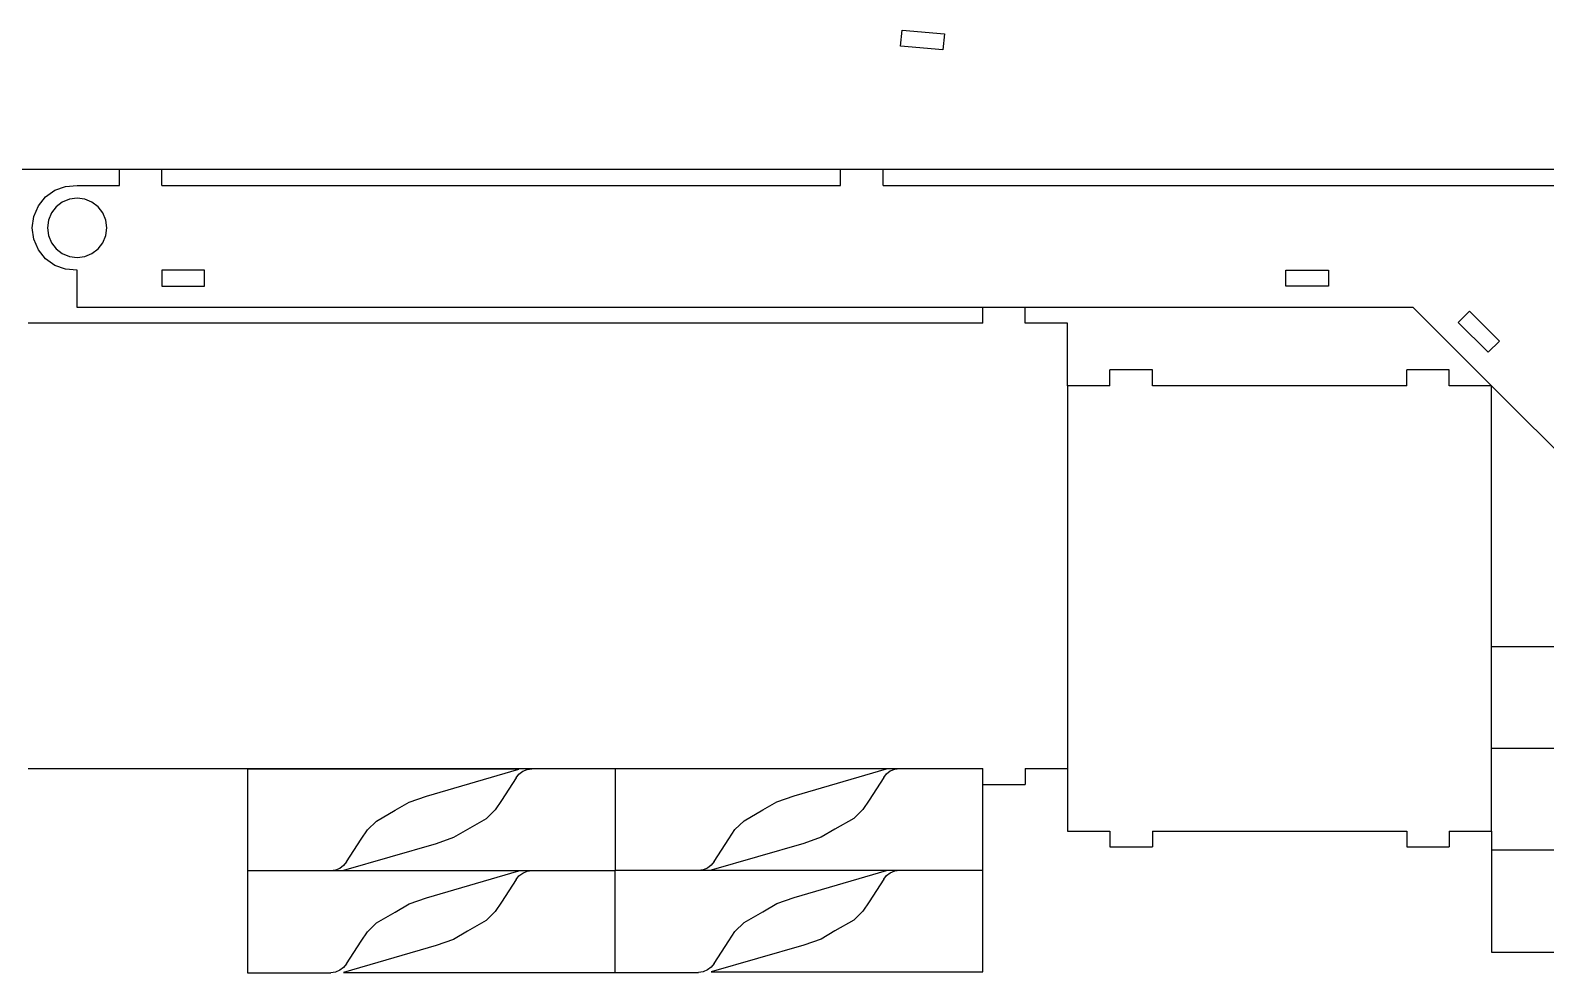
# Model space of a CAD drawing. Header units: inches. Extents: x 1.1 to 44.1, y 0.9 to 23.6.
# Drawn here: x 15.98 to 33.84, y 0.89 to 12 of the extents above; entities that cross this region are included whole.
import ezdxf

# ---------------------------------------------------------------- set-up
doc = ezdxf.new("R2010")
doc.units = ezdxf.units.IN
doc.header["$MEASUREMENT"] = 0
doc.layers.get('0').update_dxf_attribs({"color": 13, "true_color": 0xff5454})

msp = doc.modelspace()

# ---------------------------------------------------------------- linework, layer by layer
at = {"color": 8, "true_color": 0x727272}
for p, q in [((26.238, 11.811, 0.012), (26.254, 11.998, 0.012)), ((26.254, 11.998, 0.012), (26.753, 11.955, 0.012)), ((26.736, 11.767, 0.012), (26.238, 11.811, 0.012)), ((26.753, 11.955, 0.012), (26.736, 11.767, 0.012)), ((17.03, 10.357, 0.012), (14.455, 10.357, 0.012)), ((17.03, 10.169, 0.012), (17.03, 10.357, 0.012)), ((17.53, 10.357, 0.012), (17.03, 10.357, 0.012)), ((17.53, 10.169, 0.012), (17.53, 10.357, 0.012)), ((25.53, 10.357, 0.012), (17.53, 10.357, 0.012)), ((25.53, 10.169, 0.012), (25.53, 10.357, 0.012)), ((26.03, 10.357, 0.012), (25.53, 10.357, 0.012)), ((26.03, 10.169, 0.012), (26.03, 10.357, 0.012)), ((35.751, 10.357, 0.012), (26.03, 10.357, 0.012)), ((16.073, 9.927, 0.011), (16.158, 10.033, 0.011)), ((16.158, 10.033, 0.011), (16.268, 10.112, 0.011)), ((16.268, 10.112, 0.011), (16.395, 10.158, 0.011)), ((16.44, 10.007, 0.011), (16.355, 9.972, 0.011)), ((16.395, 10.158, 0.011), (16.53, 10.169, 0.011)), ((16.53, 10.019, 0.012), (16.44, 10.007, 0.011)), ((16.53, 10.169, 0.011), (17.03, 10.169, 0.012)), ((16.621, 10.007, 0.012), (16.53, 10.019, 0.012)), ((16.705, 9.972, 0.012), (16.621, 10.007, 0.012)), ((17.53, 10.169, 0.012), (25.53, 10.169, 0.012)), ((26.03, 10.169, 0.012), (37.03, 10.169, 0.012)), ((16.02, 9.803, 0.011), (16.073, 9.927, 0.011)), ((16.227, 9.844, 0.011), (16.192, 9.76, 0.011)), ((16.283, 9.916, 0.011), (16.227, 9.844, 0.011)), ((16.355, 9.972, 0.011), (16.283, 9.916, 0.011)), ((16.778, 9.916, 0.012), (16.705, 9.972, 0.012)), ((16.833, 9.844, 0.012), (16.778, 9.916, 0.012)), ((16.868, 9.76, 0.012), (16.833, 9.844, 0.012)), ((16.001, 9.669, 0.011), (16.02, 9.803, 0.011)), ((16.02, 9.535, 0.011), (16.001, 9.669, 0.011)), ((16.192, 9.76, 0.011), (16.18, 9.669, 0.011)), ((16.18, 9.669, 0.011), (16.192, 9.578, 0.011)), ((16.88, 9.669, 0.012), (16.868, 9.76, 0.012)), ((16.868, 9.578, 0.012), (16.88, 9.669, 0.012)), ((16.073, 9.411, 0.011), (16.02, 9.535, 0.011)), ((16.192, 9.578, 0.011), (16.227, 9.494, 0.011)), ((16.227, 9.494, 0.011), (16.283, 9.422, 0.011)), ((16.778, 9.422, 0.012), (16.833, 9.494, 0.012)), ((16.833, 9.494, 0.012), (16.868, 9.578, 0.012)), ((16.158, 9.305, 0.011), (16.073, 9.411, 0.011)), ((16.268, 9.226, 0.011), (16.158, 9.305, 0.011)), ((16.283, 9.422, 0.011), (16.355, 9.366, 0.011)), ((16.355, 9.366, 0.011), (16.44, 9.331, 0.011)), ((16.44, 9.331, 0.011), (16.53, 9.319, 0.012)), ((16.53, 9.319, 0.012), (16.621, 9.331, 0.012)), ((16.621, 9.331, 0.012), (16.705, 9.366, 0.012)), ((16.705, 9.366, 0.012), (16.778, 9.422, 0.012)), ((16.395, 9.18, 0.011), (16.268, 9.226, 0.011)), ((16.53, 9.169, 0.011), (16.395, 9.18, 0.011)), ((16.53, 8.731, 0.012), (16.53, 9.169, 0.011)), ((18.03, 9.169, 0.012), (17.53, 9.169, 0.012)), ((17.53, 9.169, 0.012), (17.53, 8.981, 0.012)), ((18.03, 8.981, 0.012), (18.03, 9.169, 0.012)), ((30.78, 9.169, 0.012), (31.28, 9.169, 0.012)), ((30.78, 8.981, 0.012), (30.78, 9.169, 0.012)), ((31.28, 9.169, 0.012), (31.28, 8.981, 0.012)), ((17.53, 8.981, 0.012), (18.03, 8.981, 0.012)), ((31.28, 8.981, 0.012), (30.78, 8.981, 0.012)), ((27.205, 8.731, 0.012), (16.53, 8.731, 0.012)), ((27.205, 8.544, 0.012), (27.205, 8.731, 0.012)), ((27.705, 8.731, 0.012), (27.205, 8.731, 0.012)), ((27.705, 8.544, 0.012), (27.705, 8.731, 0.012)), ((32.28, 8.731, 0.012), (27.705, 8.731, 0.012)), ((32.28, 8.731, 0.012), (33.205, 7.806, 0.012)), ((32.943, 8.687, 0.012), (32.81, 8.554, 0.012)), ((33.297, 8.334, 0.012), (32.943, 8.687, 0.012)), ((27.205, 8.544, 0.012), (15.955, 8.544, 0.012)), ((28.205, 8.544, 0.012), (27.705, 8.544, 0.012)), ((28.205, 7.806, 0.012), (28.205, 8.544, 0.012)), ((32.81, 8.554, 0.012), (33.164, 8.201, 0.012)), ((33.164, 8.201, 0.012), (33.297, 8.334, 0.012)), ((29.205, 7.993, 0.012), (28.705, 7.993, 0.012)), ((28.705, 7.806, 0.012), (28.705, 7.993, 0.012)), ((29.205, 7.806, 0.012), (29.205, 7.993, 0.012)), ((32.705, 7.993, 0.012), (32.205, 7.993, 0.012)), ((32.205, 7.806, 0.012), (32.205, 7.993, 0.012)), ((32.705, 7.806, 0.012), (32.705, 7.993, 0.012)), ((28.205, 7.806, 0.012), (28.205, 3.294, 0.012)), ((28.705, 7.806, 0.012), (28.205, 7.806, 0.012)), ((32.205, 7.806, 0.012), (29.205, 7.806, 0.012)), ((33.205, 7.806, 0.012), (32.705, 7.806, 0.012)), ((33.205, 7.806, 0.012), (36.092, 4.919, 0.012)), ((33.205, 4.729, 0.012), (33.205, 7.806, 0.012)), ((33.205, 3.529, 0.012), (33.205, 4.729, 0.012)), ((36.405, 4.729, 0.012), (33.205, 4.729, 0.012)), ((33.205, 2.556, 0.012), (33.205, 3.529, 0.012)), ((34.188, 3.529, 0.012), (33.205, 3.529, 0.012)), ((15.955, 3.294, 0.012), (26.223, 3.294, 0.012)), ((18.539, 3.286, 0.012), (18.539, 2.086, 0.012)), ((21.739, 3.286, 0.012), (18.539, 3.286, 0.012)), ((20.649, 2.968, 0.012), (21.739, 3.286, 0.012)), ((21.705, 3.183, 0.012), (21.739, 3.227, 0.012)), ((21.739, 3.227, 0.012), (21.783, 3.261, 0.012)), ((21.783, 3.261, 0.012), (21.834, 3.282, 0.012)), ((21.834, 3.282, 0.012), (21.89, 3.29, 0.012)), ((22.872, 3.29, 0.012), (21.89, 3.29, 0.012)), ((22.872, 3.29, 0.012), (22.872, 2.09, 0.012)), ((26.072, 3.29, 0.012), (22.872, 3.29, 0.012)), ((24.982, 2.972, 0.012), (26.072, 3.29, 0.012)), ((26.038, 3.187, 0.012), (26.072, 3.231, 0.012)), ((26.072, 3.231, 0.012), (26.116, 3.265, 0.012)), ((26.116, 3.265, 0.012), (26.168, 3.286, 0.012)), ((26.168, 3.286, 0.012), (26.223, 3.294, 0.012)), ((26.223, 3.294, 0.012), (27.205, 3.294, 0.012)), ((27.205, 3.106, 0.012), (27.205, 3.294, 0.012)), ((27.705, 3.294, 0.012), (27.705, 3.106, 0.012)), ((27.705, 3.294, 0.012), (28.205, 3.294, 0.012)), ((28.205, 3.294, 0.012), (28.205, 2.556, 0.012)), ((21.705, 3.183, 0.012), (21.532, 2.916, 0.012)), ((26.038, 3.187, 0.012), (25.865, 2.92, 0.012)), ((27.205, 2.094, 0.012), (27.205, 3.106, 0.012)), ((27.205, 3.106, 0.012), (27.705, 3.106, 0.012)), ((20.28, 2.801, 0.012), (20.444, 2.896, 0.012)), ((20.444, 2.896, 0.012), (20.649, 2.968, 0.012)), ((21.532, 2.916, 0.012), (21.459, 2.806, 0.012)), ((24.613, 2.805, 0.012), (24.778, 2.9, 0.012)), ((24.778, 2.9, 0.012), (24.982, 2.972, 0.012)), ((25.865, 2.92, 0.012), (25.792, 2.81, 0.012)), ((20.06, 2.674, 0.012), (20.28, 2.801, 0.012)), ((21.352, 2.701, 0.012), (21.131, 2.574, 0.012)), ((21.459, 2.806, 0.012), (21.352, 2.701, 0.012)), ((24.393, 2.678, 0.012), (24.613, 2.805, 0.012)), ((25.685, 2.705, 0.012), (25.464, 2.578, 0.012)), ((25.792, 2.81, 0.012), (25.685, 2.705, 0.012)), ((19.879, 2.459, 0.012), (19.952, 2.569, 0.012)), ((19.952, 2.569, 0.012), (20.06, 2.674, 0.012)), ((21.131, 2.574, 0.012), (20.967, 2.479, 0.012)), ((24.212, 2.463, 0.012), (24.285, 2.573, 0.012)), ((24.285, 2.573, 0.012), (24.393, 2.678, 0.012)), ((25.464, 2.578, 0.012), (25.3, 2.483, 0.012)), ((28.205, 2.556, 0.012), (28.705, 2.556, 0.012)), ((28.705, 2.556, 0.012), (28.705, 2.368, 0.012)), ((29.205, 2.556, 0.012), (29.205, 2.368, 0.012)), ((29.205, 2.556, 0.012), (32.205, 2.556, 0.012)), ((32.205, 2.556, 0.012), (32.205, 2.368, 0.012)), ((32.705, 2.556, 0.012), (32.705, 2.368, 0.012)), ((32.705, 2.556, 0.012), (33.205, 2.556, 0.012)), ((33.205, 2.556, 0.012), (33.205, 2.329, 0.012)), ((20.763, 2.407, 0.012), (19.672, 2.09, 0.012)), ((19.706, 2.192, 0.012), (19.879, 2.459, 0.012)), ((20.967, 2.479, 0.012), (20.763, 2.407, 0.012)), ((25.096, 2.411, 0.012), (24.005, 2.094, 0.012)), ((24.039, 2.196, 0.012), (24.212, 2.463, 0.012)), ((25.3, 2.483, 0.012), (25.096, 2.411, 0.012)), ((28.705, 2.368, 0.012), (29.205, 2.368, 0.012)), ((32.205, 2.368, 0.012), (32.705, 2.368, 0.012)), ((33.205, 2.329, 0.012), (33.205, 1.129, 0.012)), ((34.188, 2.329, 0.012), (33.205, 2.329, 0.012)), ((19.672, 2.148, 0.012), (19.628, 2.114, 0.012)), ((19.706, 2.192, 0.012), (19.672, 2.148, 0.012)), ((24.005, 2.152, 0.012), (23.961, 2.118, 0.012)), ((24.039, 2.196, 0.012), (24.005, 2.152, 0.012)), ((18.539, 2.086, 0.012), (18.539, 0.886, 0.012)), ((19.522, 2.086, 0.012), (18.539, 2.086, 0.012)), ((19.577, 2.093, 0.012), (19.522, 2.086, 0.012)), ((21.739, 2.086, 0.012), (19.522, 2.086, 0.012)), ((19.628, 2.114, 0.012), (19.577, 2.093, 0.012)), ((19.672, 2.09, 0.012), (21.89, 2.09, 0.012)), ((20.649, 1.768, 0.012), (21.739, 2.086, 0.012)), ((21.705, 1.983, 0.012), (21.532, 1.716, 0.012)), ((21.705, 1.983, 0.012), (21.739, 2.027, 0.012)), ((21.739, 2.027, 0.012), (21.783, 2.061, 0.012)), ((21.783, 2.061, 0.012), (21.834, 2.082, 0.012)), ((21.834, 2.082, 0.012), (21.89, 2.09, 0.012)), ((21.89, 2.09, 0.012), (22.872, 2.09, 0.012)), ((23.855, 2.09, 0.012), (22.872, 2.09, 0.012)), ((22.872, 0.89, 0.012), (22.872, 2.09, 0.012)), ((23.91, 2.097, 0.012), (23.855, 2.09, 0.012)), ((26.072, 2.09, 0.012), (23.855, 2.09, 0.012)), ((23.961, 2.118, 0.012), (23.91, 2.097, 0.012)), ((24.005, 2.094, 0.012), (26.223, 2.094, 0.012)), ((24.982, 1.772, 0.012), (26.072, 2.09, 0.012)), ((26.038, 1.987, 0.012), (25.865, 1.72, 0.012)), ((26.038, 1.987, 0.012), (26.072, 2.031, 0.012)), ((26.072, 2.031, 0.012), (26.116, 2.065, 0.012)), ((26.116, 2.065, 0.012), (26.168, 2.086, 0.012)), ((26.168, 2.086, 0.012), (26.223, 2.094, 0.012)), ((26.223, 2.094, 0.012), (27.205, 2.094, 0.012)), ((27.205, 0.894, 0.012), (27.205, 2.094, 0.012)), ((20.28, 1.601, 0.012), (20.444, 1.696, 0.012)), ((20.444, 1.696, 0.012), (20.649, 1.768, 0.012)), ((21.532, 1.716, 0.012), (21.459, 1.606, 0.012)), ((24.613, 1.605, 0.012), (24.778, 1.7, 0.012)), ((24.778, 1.7, 0.012), (24.982, 1.772, 0.012)), ((25.792, 1.61, 0.012), (25.685, 1.505, 0.012)), ((25.865, 1.72, 0.012), (25.792, 1.61, 0.012)), ((19.952, 1.369, 0.012), (20.06, 1.474, 0.012)), ((20.06, 1.474, 0.012), (20.28, 1.601, 0.012)), ((21.352, 1.501, 0.012), (21.131, 1.374, 0.012)), ((21.459, 1.606, 0.012), (21.352, 1.501, 0.012)), ((24.285, 1.373, 0.012), (24.393, 1.478, 0.012)), ((24.393, 1.478, 0.012), (24.613, 1.605, 0.012)), ((25.685, 1.505, 0.012), (25.464, 1.378, 0.012)), ((19.706, 0.992, 0.012), (19.879, 1.259, 0.012)), ((19.879, 1.259, 0.012), (19.952, 1.369, 0.012)), ((20.967, 1.279, 0.012), (20.763, 1.207, 0.012)), ((21.131, 1.374, 0.012), (20.967, 1.279, 0.012)), ((24.039, 0.996, 0.012), (24.212, 1.263, 0.012)), ((24.212, 1.263, 0.012), (24.285, 1.373, 0.012)), ((25.3, 1.283, 0.012), (25.096, 1.211, 0.012)), ((25.464, 1.378, 0.012), (25.3, 1.283, 0.012)), ((20.763, 1.207, 0.012), (19.672, 0.89, 0.012)), ((25.096, 1.211, 0.012), (24.005, 0.894, 0.012)), ((33.205, 1.129, 0.012), (34.188, 1.129, 0.012)), ((19.628, 0.914, 0.012), (19.577, 0.893, 0.012)), ((19.672, 0.948, 0.012), (19.628, 0.914, 0.012)), ((19.706, 0.992, 0.012), (19.672, 0.948, 0.012)), ((23.91, 0.897, 0.012), (23.855, 0.89, 0.012)), ((23.961, 0.918, 0.012), (23.91, 0.897, 0.012)), ((24.005, 0.952, 0.012), (23.961, 0.918, 0.012)), ((24.039, 0.996, 0.012), (24.005, 0.952, 0.012)), ((24.005, 0.894, 0.012), (27.205, 0.894, 0.012)), ((18.539, 0.886, 0.012), (19.522, 0.886, 0.012)), ((19.577, 0.893, 0.012), (19.522, 0.886, 0.012)), ((19.672, 0.89, 0.012), (22.872, 0.89, 0.012)), ((22.872, 0.89, 0.012), (23.855, 0.89, 0.012))]:
    msp.add_line(p, q, dxfattribs=at)

doc.saveas('drawing.dxf')
